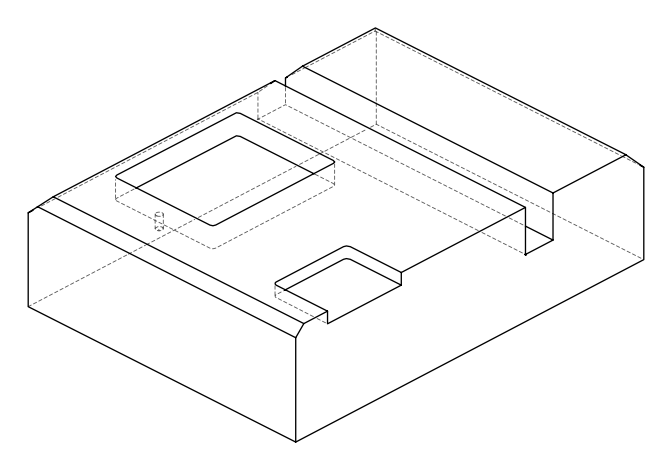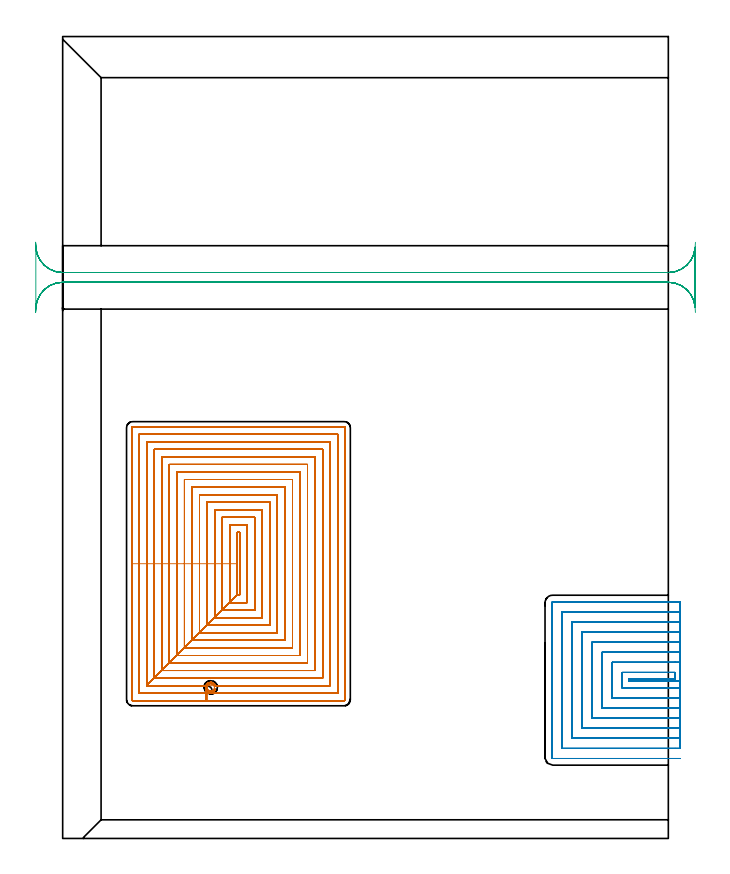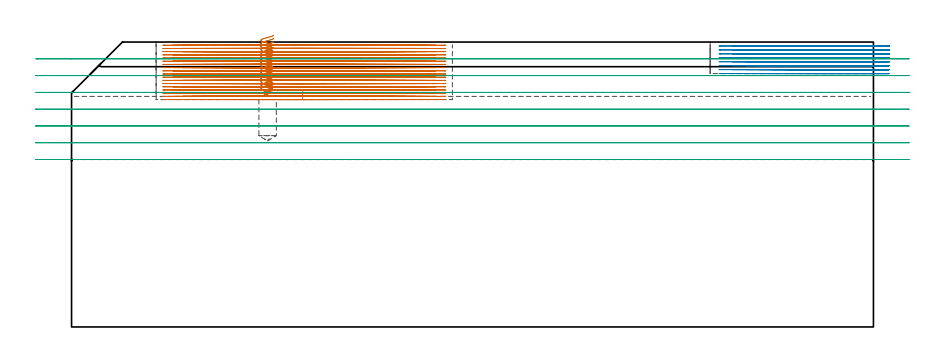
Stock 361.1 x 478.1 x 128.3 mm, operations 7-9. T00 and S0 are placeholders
(PLAN: 9 operations, 5 tool changes, 299 min)
(1 SPOT_DRILL | STEP1POCKET | NXT0321_9005460120000 | 0.03 min | 2796 mm3)
(2 DRILL_BLIND_HOLE_INTO_CENTER | STEP1POCKET | UGT0301_198 | 0.09 min | 854 mm3)
(3 AREA_MILL | FG_CHAMFER_SURFACE | UGT0205_001 | 22.74 min | 84876 mm3)
(4 AREA_MILL_1 | FG_CHAMFER_SURFACE_1 | UGT0205_001 | 8.26 min | 34534 mm3)
(5 AREA_MILL_2 | FG_CHAMFER_SURFACE_2 | UGT0205_001 | 11.28 min | 21065 mm3)
(6 AREA_MILL_3 | FG_CHAMFER_SURFACE_3 | UGT0205_001 | 25.62 min | 104254 mm3)
(7 MILL_RECTANGULAR_POCKET | POCKET_RECTANGULAR_STRAIGHT | NXT0201_008 | Follow Part, ap 1.5, ae 75% | 184.69 min | 582207 mm3)
(8 MILL_SLOT | SLOT_PARTIAL_RECTANGULAR | UGT0201_126 | Follow Part, ap 2, ae 75% | 34.03 min | 105619 mm3)
(9 MILL_RECTANGULAR_SLOT | SLOT_RECTANGULAR | UGT0201_004 | Follow Part, ap 8, ae 75% | 12.22 min | 717894 mm3)
(TOOL NXT0321_9005460120000 | NC Spot Drill, 142deg, 12mm, Carbide, Uncoated | D12 PA142 FL30 Z2)
(TOOL UGT0301_198 | Twist Drill 7.9 mm | D7.9 PA118 FL73 Z2)
(TOOL UGT0205_001 | Chamfer Mill 20 x 3 x 45 deg. | D20 FL50 Z2)
(TOOL NXT0201_008 | ENDMILL 6mm [2P460-0600-NA 1630] | D6 FL26 Z6)
(TOOL UGT0201_126 | Carbide End Mill 8.0 | D8 FL15 Z4)
(TOOL UGT0201_004 | End Mill 32 mm | D32 FL53 Z6)
(OP 7 MILL_RECTANGULAR_POCKET)
G17 G21 G94 G90
T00 M6
G54
G17 G0 G90 X91.061 Y88.941 S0 M3
G43 Z138.3 H1
Z131.3
G94 G1 X90.842 Y88.523 Z131.174 F250.
X90.527 Y88.094 Z131.031
X90.034 Y87.658 Z130.855
X89.905 Y87.569 Z130.813
X89.654 Y87.43 Z130.736
X89.125 Y87.226 Z130.584
X88.651 Y87.13 Z130.454
X88.174 Y87.113 Z130.326
X87.702 Y87.171 Z130.199
X87.229 Y87.31 Z130.067
X86.735 Y87.554 Z129.919
X86.191 Y87.971 Z129.735
X85.772 Y88.504 Z129.554
X85.519 Y89.004 Z129.404
X85.376 Y89.477 Z129.271
X85.313 Y89.95 Z129.143
X85.327 Y90.424 Z129.016
X85.419 Y90.897 Z128.887
X85.609 Y91.407 Z128.741
X85.814 Y91.775 Z128.628
X85.992 Y91.976 Z128.556
X86.294 Y92.318 Z128.434
X86.784 Y92.681 Z128.271
X87.064 Y92.831 Z128.186
X87.148 Y92.866 Z128.161
X87.702 Y93.029 Z128.007
X88.176 Y93.088 Z127.879
X88.651 Y93.07 Z127.751
X89.137 Y92.971 Z127.619
X89.569 Y92.809 Z127.495
X90.148 Y92.456 Z127.313
X90.268 Y92.359 Z127.272
X90.591 Y92.031 Z127.148
X90.678 Y91.92 Z127.111
X91.036 Y91.317 Z126.923
X91.054 Y91.268 Z126.909
X91.113 Y91.1 Z126.861
X159.5 F500.
Y236.5
X50.1
Y91.1
X104.1 Y145.1
X105.5
Y182.5
X104.1
Y145.1
X99.6 Y140.6
X110.
Y187.
X99.6
Y140.6
X95.1 Y136.1
X114.5
Y191.5
X95.1
Y136.1
X90.6 Y131.6
X119.
Y196.
X90.6
Y131.6
X86.1 Y127.1
X123.5
Y200.5
X86.1
Y127.1
X81.6 Y122.6
X128.
Y205.
X81.6
Y122.6
X77.1 Y118.1
X132.5
Y209.5
X77.1
Y118.1
X72.6 Y113.6
X137.
Y214.
X72.6
Y113.6
X68.1 Y109.1
X141.5
Y218.5
X68.1
Y109.1
X63.6 Y104.6
X146.
Y223.
X63.6
Y104.6
X59.1 Y100.1
X150.5
Y227.5
X59.1
Y100.1
X54.6 Y95.6
X155.
Y232.
X54.6
Y95.6
X50.1 Y91.1
X85.494
G3 X85.494 Y89.086 R2.811
G1 Y86.6
X164.
Y241.
X45.6
Y86.6
X85.494
Y82.1
X167.9
G3 X168.5 Y82.7 R0.6
G1 Y244.9
G3 X167.9 Y245.5 R0.6
G1 X41.7
G3 X41.1 Y244.9 R0.6
G1 Y82.7
G3 X41.7 Y82.1 R0.6
G1 X85.494
X86.494
G0 X91.061 Y88.941 Z129.861
G1 X90.842 Y88.523 Z129.735 F250.
X90.527 Y88.094 Z129.592
X90.034 Y87.658 Z129.416
X89.905 Y87.569 Z129.374
X89.654 Y87.43 Z129.297
X89.125 Y87.226 Z129.145
X88.651 Y87.13 Z129.015
X88.176 Y87.112 Z128.888
X87.702 Y87.171 Z128.76
X87.229 Y87.31 Z128.628
X86.735 Y87.554 Z128.48
X86.191 Y87.971 Z128.297
X85.772 Y88.504 Z128.115
X85.519 Y89.004 Z127.965
X85.376 Y89.477 Z127.832
X85.313 Y89.95 Z127.704
X85.327 Y90.424 Z127.578
X85.419 Y90.897 Z127.448
X85.609 Y91.407 Z127.302
X85.814 Y91.775 Z127.19
X86.294 Y92.318 Z126.995
X86.784 Y92.681 Z126.832
X87.064 Y92.831 Z126.747
X87.148 Y92.866 Z126.723
X87.702 Y93.029 Z126.568
X88.176 Y93.088 Z126.44
X88.651 Y93.07 Z126.313
X89.137 Y92.971 Z126.18
X89.569 Y92.809 Z126.056
X90.148 Y92.456 Z125.874
X90.268 Y92.359 Z125.833
X90.591 Y92.031 Z125.709
X90.678 Y91.92 Z125.672
X91.036 Y91.317 Z125.484
X91.113 Y91.1 Z125.422
X159.5 F500.
Y236.5
X50.1
Y91.1
X104.1 Y145.1
X105.5
Y182.5
X104.1
Y145.1
X99.6 Y140.6
X110.
Y187.
X99.6
Y140.6
X95.1 Y136.1
X114.5
Y191.5
X95.1
Y136.1
X90.6 Y131.6
X119.
Y196.
X90.6
Y131.6
X86.1 Y127.1
X123.5
Y200.5
X86.1
Y127.1
X81.6 Y122.6
X128.
Y205.
X81.6
Y122.6
X77.1 Y118.1
X132.5
Y209.5
X77.1
Y118.1
X72.6 Y113.6
X137.
Y214.
X72.6
Y113.6
X68.1 Y109.1
X141.5
Y218.5
X68.1
Y109.1
X63.6 Y104.6
X146.
Y223.
X63.6
Y104.6
X59.1 Y100.1
X150.5
Y227.5
X59.1
Y100.1
X54.6 Y95.6
X155.
Y232.
X54.6
Y95.6
X50.1 Y91.1
X85.494
G3 X85.494 Y89.086 R2.811
G1 Y86.6
X164.
Y241.
X45.6
Y86.6
X85.494
Y82.1
X167.9
G3 X168.5 Y82.7 R0.6
G1 Y244.9
G3 X167.9 Y245.5 R0.6
G1 X41.7
G3 X41.1 Y244.9 R0.6
G1 Y82.7
G3 X41.7 Y82.1 R0.6
G1 X85.494
X86.494
G0 X91.061 Y88.941 Z128.422
G1 X90.842 Y88.523 Z128.296 F250.
X90.527 Y88.094 Z128.153
X90.034 Y87.658 Z127.977
X89.905 Y87.569 Z127.935
X89.654 Y87.43 Z127.858
X89.125 Y87.226 Z127.706
X88.651 Y87.13 Z127.576
X88.176 Y87.112 Z127.449
X87.702 Y87.171 Z127.321
X87.229 Y87.31 Z127.189
X86.735 Y87.554 Z127.041
X86.191 Y87.971 Z126.858
X85.772 Y88.504 Z126.676
X85.519 Y89.004 Z126.526
X85.376 Y89.477 Z126.394
X85.313 Y89.95 Z126.266
X85.327 Y90.424 Z126.139
X85.419 Y90.897 Z126.01
X85.609 Y91.407 Z125.864
X85.814 Y91.775 Z125.751
X86.294 Y92.318 Z125.557
X86.784 Y92.681 Z125.393
X87.064 Y92.831 Z125.308
X87.148 Y92.866 Z125.284
X87.702 Y93.029 Z125.129
X88.176 Y93.088 Z125.001
X88.651 Y93.07 Z124.874
X89.137 Y92.971 Z124.741
X89.569 Y92.809 Z124.617
X90.148 Y92.456 Z124.435
X90.268 Y92.359 Z124.394
X90.591 Y92.031 Z124.271
X90.678 Y91.92 Z124.233
X91.036 Y91.317 Z124.045
X91.113 Y91.1 Z123.983
X159.5 F500.
Y236.5
X50.1
Y91.1
X104.1 Y145.1
X105.5
Y182.5
X104.1
Y145.1
X99.6 Y140.6
X110.
Y187.
X99.6
Y140.6
X95.1 Y136.1
X114.5
Y191.5
X95.1
Y136.1
X90.6 Y131.6
X119.
Y196.
X90.6
Y131.6
X86.1 Y127.1
X123.5
Y200.5
X86.1
Y127.1
X81.6 Y122.6
X128.
Y205.
X81.6
Y122.6
X77.1 Y118.1
X132.5
Y209.5
X77.1
Y118.1
X72.6 Y113.6
X137.
Y214.
X72.6
Y113.6
X68.1 Y109.1
X141.5
Y218.5
X68.1
Y109.1
X63.6 Y104.6
X146.
Y223.
X63.6
Y104.6
X59.1 Y100.1
X150.5
Y227.5
X59.1
Y100.1
X54.6 Y95.6
X155.
Y232.
X54.6
Y95.6
X50.1 Y91.1
X85.494
G3 X85.494 Y89.086 R2.811
G1 Y86.6
X164.
Y241.
X45.6
Y86.6
X85.494
Y82.1
X167.9
G3 X168.5 Y82.7 R0.6
G1 Y244.9
G3 X167.9 Y245.5 R0.6
G1 X41.7
G3 X41.1 Y244.9 R0.6
G1 Y82.7
G3 X41.7 Y82.1 R0.6
G1 X85.494
X86.494
G0 X91.061 Y88.941 Z126.983
G1 X90.842 Y88.524 Z126.857 F250.
X90.526 Y88.094 Z126.714
X90.031 Y87.656 Z126.537
X89.905 Y87.569 Z126.496
X89.654 Y87.43 Z126.419
X89.125 Y87.226 Z126.267
X88.651 Y87.13 Z126.137
X88.176 Y87.112 Z126.01
X87.702 Y87.171 Z125.882
X87.229 Y87.31 Z125.75
X86.735 Y87.554 Z125.602
X86.191 Y87.971 Z125.419
X85.772 Y88.504 Z125.237
X85.519 Y89.004 Z125.087
X85.376 Y89.477 Z124.955
X85.313 Y89.95 Z124.827
X85.327 Y90.424 Z124.7
X85.419 Y90.897 Z124.571
X85.609 Y91.407 Z124.425
X85.814 Y91.775 Z124.312
X86.294 Y92.317 Z124.118
X86.789 Y92.683 Z123.953
X87.064 Y92.831 Z123.869
X87.148 Y92.866 Z123.845
X87.702 Y93.029 Z123.69
X88.176 Y93.088 Z123.562
X88.651 Y93.07 Z123.435
X89.137 Y92.971 Z123.302
X89.568 Y92.809 Z123.178
X90.151 Y92.454 Z122.995
X90.267 Y92.36 Z122.955
X90.593 Y92.028 Z122.831
X90.678 Y91.92 Z122.794
X90.996 Y91.385 Z122.627
X91.036 Y91.317 Z122.606
X91.113 Y91.1 Z122.544
X159.5 F500.
Y236.5
X50.1
Y91.1
X104.1 Y145.1
X105.5
Y182.5
X104.1
Y145.1
X99.6 Y140.6
X110.
Y187.
X99.6
Y140.6
X95.1 Y136.1
X114.5
Y191.5
X95.1
Y136.1
X90.6 Y131.6
X119.
Y196.
X90.6
Y131.6
X86.1 Y127.1
X123.5
Y200.5
X86.1
Y127.1
X81.6 Y122.6
X128.
Y205.
X81.6
Y122.6
X77.1 Y118.1
X132.5
Y209.5
X77.1
Y118.1
X72.6 Y113.6
X137.
Y214.
X72.6
Y113.6
X68.1 Y109.1
X141.5
Y218.5
X68.1
Y109.1
X63.6 Y104.6
X146.
Y223.
X63.6
Y104.6
X59.1 Y100.1
X150.5
Y227.5
X59.1
Y100.1
X54.6 Y95.6
X155.
Y232.
X54.6
Y95.6
X50.1 Y91.1
X85.494
G3 X85.494 Y89.086 R2.811
G1 Y86.6
X164.
Y241.
X45.6
Y86.6
X85.494
Y82.1
X167.9
G3 X168.5 Y82.7 R0.6
G1 Y244.9
G3 X167.9 Y245.5 R0.6
G1 X41.7
G3 X41.1 Y244.9 R0.6
G1 Y82.7
G3 X41.7 Y82.1 R0.6
G1 X85.494
X86.494
G0 X91.061 Y88.941 Z125.544
G1 X90.842 Y88.524 Z125.418 F250.
X90.526 Y88.094 Z125.275
X90.031 Y87.656 Z125.098
X89.905 Y87.569 Z125.057
X89.654 Y87.43 Z124.98
X89.125 Y87.226 Z124.828
X88.651 Y87.13 Z124.699
X88.176 Y87.112 Z124.571
X87.702 Y87.171 Z124.443
X87.229 Y87.31 Z124.311
X86.733 Y87.555 Z124.163
X86.449 Y87.773 Z124.067
X86.191 Y87.97 Z123.98
X85.771 Y88.507 Z123.797
X85.519 Y89.004 Z123.648
X85.376 Y89.477 Z123.516
X85.313 Y89.95 Z123.388
X85.327 Y90.424 Z123.261
X85.419 Y90.897 Z123.132
X85.609 Y91.407 Z122.986
X85.814 Y91.775 Z122.873
X86.294 Y92.317 Z122.679
X86.789 Y92.683 Z122.514
X87.064 Y92.831 Z122.43
X87.148 Y92.866 Z122.406
X87.702 Y93.029 Z122.251
X88.176 Y93.088 Z122.123
X88.651 Y93.07 Z121.996
X89.137 Y92.971 Z121.863
X89.568 Y92.809 Z121.74
X90.151 Y92.454 Z121.557
X90.267 Y92.36 Z121.517
X90.593 Y92.028 Z121.392
X90.678 Y91.92 Z121.355
X91.036 Y91.317 Z121.167
X91.113 Y91.1 Z121.105
X159.5 F500.
Y236.5
X50.1
Y91.1
X104.1 Y145.1
X105.5
Y182.5
X104.1
Y145.1
X99.6 Y140.6
X110.
Y187.
X99.6
Y140.6
X95.1 Y136.1
X114.5
Y191.5
X95.1
Y136.1
X90.6 Y131.6
X119.
Y196.
X90.6
Y131.6
X86.1 Y127.1
X123.5
Y200.5
X86.1
Y127.1
X81.6 Y122.6
X128.
Y205.
X81.6
Y122.6
X77.1 Y118.1
X132.5
Y209.5
X77.1
Y118.1
X72.6 Y113.6
X137.
Y214.
X72.6
Y113.6
X68.1 Y109.1
X141.5
Y218.5
X68.1
Y109.1
X63.6 Y104.6
X146.
Y223.
X63.6
Y104.6
X59.1 Y100.1
X150.5
Y227.5
X59.1
Y100.1
X54.6 Y95.6
X155.
Y232.
X54.6
Y95.6
X50.1 Y91.1
X85.494
G3 X85.494 Y89.086 R2.811
G1 Y86.6
X164.
Y241.
X45.6
Y86.6
X85.494
Y82.1
X167.9
G3 X168.5 Y82.7 R0.6
G1 Y244.9
G3 X167.9 Y245.5 R0.6
G1 X41.7
G3 X41.1 Y244.9 R0.6
G1 Y82.7
G3 X41.7 Y82.1 R0.6
G1 X85.494
X86.494
G0 X91.061 Y88.941 Z124.105
G1 X90.842 Y88.523 Z123.979 F250.
X90.527 Y88.094 Z123.836
X90.034 Y87.658 Z123.66
X89.905 Y87.569 Z123.618
X89.654 Y87.43 Z123.541
X89.125 Y87.226 Z123.389
X88.651 Y87.13 Z123.26
X88.176 Y87.112 Z123.132
X87.702 Y87.171 Z123.004
X87.229 Y87.31 Z122.872
X86.733 Y87.555 Z122.724
X86.507 Y87.728 Z122.648
X86.191 Y87.97 Z122.541
X85.771 Y88.507 Z122.358
X85.519 Y89.004 Z122.209
X85.376 Y89.477 Z122.077
X85.313 Y89.95 Z121.949
X85.327 Y90.424 Z121.822
X85.419 Y90.897 Z121.693
X85.609 Y91.407 Z121.547
X85.814 Y91.775 Z121.434
X86.294 Y92.318 Z121.24
X86.784 Y92.681 Z121.076
X87.064 Y92.831 Z120.992
X87.148 Y92.866 Z120.967
X87.702 Y93.029 Z120.812
X88.176 Y93.088 Z120.684
X88.651 Y93.07 Z120.557
X89.137 Y92.971 Z120.424
X89.569 Y92.809 Z120.301
X90.148 Y92.456 Z120.119
X90.268 Y92.359 Z120.077
X90.591 Y92.031 Z119.954
X90.678 Y91.92 Z119.916
X91.036 Y91.317 Z119.728
X91.113 Y91.1 Z119.667
X159.5 F500.
Y236.5
X50.1
Y91.1
X104.1 Y145.1
X105.5
Y182.5
X104.1
Y145.1
X99.6 Y140.6
X110.
Y187.
X99.6
Y140.6
X95.1 Y136.1
X114.5
Y191.5
X95.1
Y136.1
X90.6 Y131.6
X119.
Y196.
X90.6
Y131.6
X86.1 Y127.1
X123.5
Y200.5
X86.1
Y127.1
X81.6 Y122.6
X128.
Y205.
X81.6
Y122.6
X77.1 Y118.1
X132.5
Y209.5
X77.1
Y118.1
X72.6 Y113.6
X137.
Y214.
X72.6
Y113.6
X68.1 Y109.1
X141.5
Y218.5
X68.1
Y109.1
X63.6 Y104.6
X146.
Y223.
X63.6
Y104.6
X59.1 Y100.1
X150.5
Y227.5
X59.1
Y100.1
X54.6 Y95.6
X155.
Y232.
X54.6
Y95.6
X50.1 Y91.1
X85.494
G3 X85.494 Y89.086 R2.811
G1 Y86.6
X164.
Y241.
X45.6
Y86.6
X85.494
Y82.1
X167.9
G3 X168.5 Y82.7 R0.6
G1 Y244.9
G3 X167.9 Y245.5 R0.6
G1 X41.7
G3 X41.1 Y244.9 R0.6
G1 Y82.7
G3 X41.7 Y82.1 R0.6
G1 X85.494
X86.494
G0 X91.061 Y88.941 Z122.667
G1 X90.842 Y88.523 Z122.54 F250.
X90.527 Y88.094 Z122.398
X90.034 Y87.658 Z122.221
X89.905 Y87.569 Z122.179
X89.654 Y87.43 Z122.102
X89.125 Y87.226 Z121.95
X88.651 Y87.13 Z121.821
X88.176 Y87.112 Z121.694
X87.702 Y87.171 Z121.566
X87.229 Y87.31 Z121.433
X86.735 Y87.554 Z121.286
X86.191 Y87.971 Z121.102
X85.772 Y88.504 Z120.921
X85.519 Y89.004 Z120.77
X85.376 Y89.477 Z120.638
X85.313 Y89.95 Z120.51
X85.327 Y90.424 Z120.383
X85.419 Y90.897 Z120.254
X85.609 Y91.407 Z120.108
X85.814 Y91.775 Z119.995
X86.294 Y92.318 Z119.801
X86.784 Y92.681 Z119.638
X87.064 Y92.831 Z119.553
X87.148 Y92.866 Z119.528
X87.702 Y93.029 Z119.373
X88.176 Y93.088 Z119.245
X88.651 Y93.07 Z119.118
X89.137 Y92.971 Z118.985
X89.569 Y92.809 Z118.862
X90.148 Y92.456 Z118.68
X90.268 Y92.359 Z118.639
X90.591 Y92.031 Z118.515
X90.678 Y91.92 Z118.477
X91.036 Y91.317 Z118.289
X91.113 Y91.1 Z118.228
X159.5 F500.
Y236.5
X50.1
Y91.1
X104.1 Y145.1
X105.5
Y182.5
X104.1
Y145.1
X99.6 Y140.6
X110.
Y187.
X99.6
Y140.6
X95.1 Y136.1
X114.5
Y191.5
X95.1
Y136.1
X90.6 Y131.6
X119.
Y196.
X90.6
Y131.6
X86.1 Y127.1
X123.5
Y200.5
X86.1
Y127.1
X81.6 Y122.6
X128.
Y205.
X81.6
Y122.6
X77.1 Y118.1
X132.5
Y209.5
X77.1
Y118.1
X72.6 Y113.6
X137.
Y214.
X72.6
Y113.6
X68.1 Y109.1
X141.5
Y218.5
X68.1
Y109.1
X63.6 Y104.6
X146.
Y223.
X63.6
Y104.6
X59.1 Y100.1
X150.5
Y227.5
X59.1
Y100.1
X54.6 Y95.6
X155.
Y232.
X54.6
Y95.6
X50.1 Y91.1
X85.494
G3 X85.494 Y89.086 R2.811
G1 Y86.6
X164.
Y241.
X45.6
Y86.6
X85.494
Y82.1
X167.9
G3 X168.5 Y82.7 R0.6
G1 Y244.9
G3 X167.9 Y245.5 R0.6
G1 X41.7
G3 X41.1 Y244.9 R0.6
G1 Y82.7
G3 X41.7 Y82.1 R0.6
G1 X85.494
X86.494
G0 X91.061 Y88.941 Z121.228
G1 X90.842 Y88.523 Z121.101 F250.
X90.527 Y88.094 Z120.959
X90.034 Y87.658 Z120.782
X89.905 Y87.569 Z120.741
X89.654 Y87.43 Z120.663
X89.125 Y87.226 Z120.512
X88.651 Y87.13 Z120.382
X88.176 Y87.112 Z120.255
X87.702 Y87.171 Z120.127
X87.229 Y87.31 Z119.994
X86.735 Y87.554 Z119.847
X86.191 Y87.971 Z119.663
X85.772 Y88.504 Z119.482
X85.519 Y89.004 Z119.331
X85.376 Y89.477 Z119.199
X85.313 Y89.95 Z119.071
X85.327 Y90.424 Z118.944
X85.419 Y90.897 Z118.815
X85.609 Y91.407 Z118.669
X85.814 Y91.775 Z118.556
X86.294 Y92.318 Z118.362
X86.784 Y92.681 Z118.199
X87.064 Y92.831 Z118.114
X87.148 Y92.866 Z118.089
X87.702 Y93.029 Z117.935
X88.176 Y93.088 Z117.806
X88.651 Y93.07 Z117.679
X89.137 Y92.971 Z117.546
X89.569 Y92.809 Z117.423
X90.148 Y92.456 Z117.241
X90.268 Y92.359 Z117.2
X90.591 Y92.031 Z117.076
X90.678 Y91.92 Z117.038
X91.036 Y91.317 Z116.851
X91.113 Y91.1 Z116.789
X159.5 F500.
Y236.5
X50.1
Y91.1
X104.1 Y145.1
X105.5
Y182.5
X104.1
Y145.1
X99.6 Y140.6
X110.
Y187.
X99.6
Y140.6
X95.1 Y136.1
X114.5
Y191.5
X95.1
Y136.1
X90.6 Y131.6
X119.
Y196.
X90.6
Y131.6
X86.1 Y127.1
X123.5
Y200.5
X86.1
Y127.1
X81.6 Y122.6
X128.
Y205.
X81.6
Y122.6
X77.1 Y118.1
X132.5
Y209.5
X77.1
Y118.1
X72.6 Y113.6
X137.
Y214.
X72.6
Y113.6
X68.1 Y109.1
X141.5
Y218.5
X68.1
Y109.1
X63.6 Y104.6
X146.
Y223.
X63.6
Y104.6
X59.1 Y100.1
X150.5
Y227.5
X59.1
Y100.1
X54.6 Y95.6
X155.
Y232.
X54.6
Y95.6
X50.1 Y91.1
X85.494
G3 X85.494 Y89.086 R2.811
G1 Y86.6
X164.
Y241.
X45.6
Y86.6
X85.494
Y82.1
X167.9
G3 X168.5 Y82.7 R0.6
G1 Y244.9
G3 X167.9 Y245.5 R0.6
G1 X41.7
G3 X41.1 Y244.9 R0.6
G1 Y82.7
G3 X41.7 Y82.1 R0.6
G1 X85.494
X86.494
G0 X91.061 Y88.941 Z119.789
G1 X90.842 Y88.523 Z119.663 F250.
X90.527 Y88.094 Z119.52
X90.034 Y87.658 Z119.344
X89.905 Y87.569 Z119.302
X89.654 Y87.43 Z119.225
X89.125 Y87.226 Z119.073
X88.651 Y87.13 Z118.943
X88.176 Y87.112 Z118.816
X87.702 Y87.171 Z118.688
X87.229 Y87.31 Z118.556
X86.735 Y87.554 Z118.408
X86.191 Y87.971 Z118.224
X85.772 Y88.504 Z118.043
X85.519 Y89.004 Z117.892
X85.376 Y89.477 Z117.76
X85.313 Y89.95 Z117.632
X85.327 Y90.424 Z117.505
X85.419 Y90.897 Z117.376
X85.609 Y91.407 Z117.23
X85.814 Y91.775 Z117.117
X86.294 Y92.318 Z116.923
X86.784 Y92.681 Z116.76
X87.064 Y92.831 Z116.675
X87.148 Y92.866 Z116.65
X87.702 Y93.029 Z116.496
X88.176 Y93.088 Z116.368
X88.651 Y93.07 Z116.24
X89.137 Y92.971 Z116.107
X89.569 Y92.809 Z115.984
X90.148 Y92.456 Z115.802
X90.268 Y92.359 Z115.761
X90.591 Y92.031 Z115.637
X90.678 Y91.92 Z115.6
X91.036 Y91.317 Z115.412
X91.113 Y91.1 Z115.35
X159.5 F500.
Y236.5
X50.1
Y91.1
X104.1 Y145.1
X105.5
Y182.5
X104.1
Y145.1
X99.6 Y140.6
X110.
Y187.
X99.6
Y140.6
X95.1 Y136.1
X114.5
Y191.5
X95.1
Y136.1
X90.6 Y131.6
X119.
Y196.
X90.6
Y131.6
X86.1 Y127.1
X123.5
Y200.5
X86.1
Y127.1
X81.6 Y122.6
X128.
Y205.
X81.6
Y122.6
X77.1 Y118.1
X132.5
Y209.5
X77.1
Y118.1
X72.6 Y113.6
X137.
Y214.
X72.6
Y113.6
X68.1 Y109.1
X141.5
Y218.5
X68.1
Y109.1
X63.6 Y104.6
X146.
Y223.
X63.6
Y104.6
X59.1 Y100.1
X150.5
Y227.5
X59.1
Y100.1
X54.6 Y95.6
X155.
Y232.
X54.6
Y95.6
X50.1 Y91.1
X85.494
G3 X85.494 Y89.086 R2.811
G1 Y86.6
X164.
Y241.
X45.6
Y86.6
X85.494
Y82.1
X167.9
G3 X168.5 Y82.7 R0.6
G1 Y244.9
G3 X167.9 Y245.5 R0.6
G1 X41.7
G3 X41.1 Y244.9 R0.6
G1 Y82.7
G3 X41.7 Y82.1 R0.6
G1 X85.494
X86.494
G0 X91.061 Y88.941 Z118.35
G1 X90.842 Y88.523 Z118.224 F250.
X90.527 Y88.094 Z118.081
X90.034 Y87.658 Z117.905
X89.905 Y87.569 Z117.863
X89.654 Y87.43 Z117.786
X89.125 Y87.226 Z117.634
X88.651 Y87.13 Z117.504
X88.176 Y87.112 Z117.377
X87.702 Y87.171 Z117.249
X87.229 Y87.31 Z117.117
X86.735 Y87.554 Z116.969
X86.191 Y87.971 Z116.786
X85.772 Y88.504 Z116.604
X85.519 Y89.004 Z116.454
X85.376 Y89.477 Z116.321
X85.313 Y89.95 Z116.193
X85.327 Y90.424 Z116.066
X85.419 Y90.897 Z115.937
X85.609 Y91.407 Z115.791
X85.814 Y91.775 Z115.678
X86.294 Y92.318 Z115.484
X86.784 Y92.681 Z115.321
X87.064 Y92.831 Z115.236
X87.148 Y92.866 Z115.212
X87.702 Y93.029 Z115.057
X88.176 Y93.088 Z114.929
X88.651 Y93.07 Z114.801
X89.137 Y92.971 Z114.669
X89.569 Y92.809 Z114.545
X90.148 Y92.456 Z114.363
X90.268 Y92.359 Z114.322
X90.591 Y92.031 Z114.198
X90.678 Y91.92 Z114.161
X91.036 Y91.317 Z113.973
X91.113 Y91.1 Z113.911
X159.5 F500.
Y236.5
X50.1
Y91.1
X104.1 Y145.1
X105.5
Y182.5
X104.1
Y145.1
X99.6 Y140.6
X110.
Y187.
X99.6
Y140.6
X95.1 Y136.1
X114.5
Y191.5
X95.1
Y136.1
X90.6 Y131.6
X119.
Y196.
X90.6
Y131.6
X86.1 Y127.1
X123.5
Y200.5
X86.1
Y127.1
X81.6 Y122.6
X128.
Y205.
X81.6
Y122.6
X77.1 Y118.1
X132.5
Y209.5
X77.1
Y118.1
X72.6 Y113.6
X137.
Y214.
X72.6
Y113.6
X68.1 Y109.1
X141.5
Y218.5
X68.1
Y109.1
X63.6 Y104.6
X146.
Y223.
X63.6
Y104.6
X59.1 Y100.1
X150.5
Y227.5
X59.1
Y100.1
X54.6 Y95.6
X155.
Y232.
X54.6
Y95.6
X50.1 Y91.1
X85.494
G3 X85.494 Y89.086 R2.811
G1 Y86.6
X164.
Y241.
X45.6
Y86.6
X85.494
Y82.1
X167.9
G3 X168.5 Y82.7 R0.6
G1 Y244.9
G3 X167.9 Y245.5 R0.6
G1 X41.7
G3 X41.1 Y244.9 R0.6
G1 Y82.7
G3 X41.7 Y82.1 R0.6
G1 X85.494
X86.494
G0 X91.061 Y88.941 Z116.911
G1 X90.842 Y88.523 Z116.785 F250.
X90.527 Y88.094 Z116.642
X90.034 Y87.658 Z116.466
X89.905 Y87.569 Z116.424
X89.654 Y87.43 Z116.347
X89.125 Y87.226 Z116.195
X88.651 Y87.13 Z116.065
X88.176 Y87.112 Z115.938
X87.702 Y87.171 Z115.81
X87.229 Y87.31 Z115.678
X86.735 Y87.554 Z115.53
X86.191 Y87.971 Z115.347
X85.772 Y88.504 Z115.165
X85.519 Y89.004 Z115.015
X85.376 Y89.477 Z114.882
X85.313 Y89.95 Z114.755
X85.327 Y90.424 Z114.628
X85.419 Y90.897 Z114.498
X85.609 Y91.407 Z114.352
X85.814 Y91.775 Z114.24
X86.294 Y92.318 Z114.045
X86.784 Y92.681 Z113.882
X87.064 Y92.831 Z113.797
X87.148 Y92.866 Z113.773
X87.702 Y93.029 Z113.618
X88.176 Y93.088 Z113.49
X88.651 Y93.07 Z113.363
X89.137 Y92.971 Z113.23
X89.569 Y92.809 Z113.106
X90.148 Y92.456 Z112.924
X90.268 Y92.359 Z112.883
X90.591 Y92.031 Z112.759
X90.678 Y91.92 Z112.722
X91.036 Y91.317 Z112.534
X91.113 Y91.1 Z112.472
X159.5 F500.
Y236.5
X50.1
Y91.1
X104.1 Y145.1
X105.5
Y182.5
X104.1
Y145.1
X99.6 Y140.6
X110.
Y187.
X99.6
Y140.6
X95.1 Y136.1
X114.5
Y191.5
X95.1
Y136.1
X90.6 Y131.6
X119.
Y196.
X90.6
Y131.6
X86.1 Y127.1
X123.5
Y200.5
X86.1
Y127.1
X81.6 Y122.6
X128.
Y205.
X81.6
Y122.6
X77.1 Y118.1
X132.5
Y209.5
X77.1
Y118.1
X72.6 Y113.6
X137.
Y214.
X72.6
Y113.6
X68.1 Y109.1
X141.5
Y218.5
X68.1
Y109.1
X63.6 Y104.6
X146.
Y223.
X63.6
Y104.6
X59.1 Y100.1
X150.5
Y227.5
X59.1
Y100.1
X54.6 Y95.6
X155.
Y232.
X54.6
Y95.6
X50.1 Y91.1
X85.494
G3 X85.494 Y89.086 R2.811
G1 Y86.6
X164.
Y241.
X45.6
Y86.6
X85.494
Y82.1
X167.9
G3 X168.5 Y82.7 R0.6
G1 Y244.9
G3 X167.9 Y245.5 R0.6
G1 X41.7
G3 X41.1 Y244.9 R0.6
G1 Y82.7
G3 X41.7 Y82.1 R0.6
G1 X85.494
X86.494
G0 X91.061 Y88.941 Z115.472
G1 X90.842 Y88.523 Z115.346 F250.
X90.527 Y88.094 Z115.203
X90.034 Y87.658 Z115.027
X89.905 Y87.569 Z114.985
X89.654 Y87.43 Z114.908
X89.125 Y87.226 Z114.756
X88.651 Y87.13 Z114.626
X88.176 Y87.112 Z114.499
X87.702 Y87.171 Z114.371
X87.229 Y87.31 Z114.239
X86.735 Y87.554 Z114.092
X86.191 Y87.971 Z113.908
X85.772 Y88.504 Z113.726
X85.519 Y89.004 Z113.576
X85.376 Y89.477 Z113.444
X85.313 Y89.95 Z113.316
X85.327 Y90.424 Z113.189
X85.419 Y90.897 Z113.06
X85.609 Y91.407 Z112.914
X85.814 Y91.775 Z112.801
X86.294 Y92.318 Z112.607
X86.784 Y92.681 Z112.443
X87.064 Y92.831 Z112.358
X87.148 Y92.866 Z112.334
X87.702 Y93.029 Z112.179
X88.176 Y93.088 Z112.051
X88.651 Y93.07 Z111.924
X89.137 Y92.971 Z111.791
X89.569 Y92.809 Z111.667
X90.148 Y92.456 Z111.485
X90.268 Y92.359 Z111.444
X90.591 Y92.031 Z111.321
X90.678 Y91.92 Z111.283
X91.036 Y91.317 Z111.095
X91.113 Y91.1 Z111.033
X159.5 F500.
Y236.5
X50.1
Y91.1
X104.1 Y145.1
X105.5
Y182.5
X104.1
Y145.1
X99.6 Y140.6
X110.
Y187.
X99.6
Y140.6
X95.1 Y136.1
X114.5
Y191.5
X95.1
Y136.1
X90.6 Y131.6
X119.
Y196.
X90.6
Y131.6
X86.1 Y127.1
X123.5
Y200.5
X86.1
Y127.1
X81.6 Y122.6
X128.
Y205.
X81.6
Y122.6
X77.1 Y118.1
X132.5
Y209.5
X77.1
Y118.1
X72.6 Y113.6
X137.
Y214.
X72.6
Y113.6
X68.1 Y109.1
X141.5
Y218.5
X68.1
Y109.1
X63.6 Y104.6
X146.
Y223.
X63.6
Y104.6
X59.1 Y100.1
X150.5
Y227.5
X59.1
Y100.1
X54.6 Y95.6
X155.
Y232.
X54.6
Y95.6
X50.1 Y91.1
X85.494
G3 X85.494 Y89.086 R2.811
G1 Y86.6
X164.
Y241.
X45.6
Y86.6
X85.494
Y82.1
X167.9
G3 X168.5 Y82.7 R0.6
G1 Y244.9
G3 X167.9 Y245.5 R0.6
G1 X41.7
G3 X41.1 Y244.9 R0.6
G1 Y82.7
G3 X41.7 Y82.1 R0.6
G1 X85.494
X86.494
G0 X91.061 Y88.941 Z114.033
G1 X90.842 Y88.523 Z113.907 F250.
X90.527 Y88.094 Z113.764
X90.034 Y87.658 Z113.588
X89.905 Y87.569 Z113.546
X89.654 Y87.43 Z113.469
X89.125 Y87.226 Z113.317
X88.651 Y87.13 Z113.188
X88.176 Y87.112 Z113.06
X87.702 Y87.171 Z112.932
X87.229 Y87.31 Z112.8
X86.735 Y87.554 Z112.653
X86.191 Y87.971 Z112.469
X85.772 Y88.504 Z112.287
X85.519 Y89.004 Z112.137
X85.376 Y89.477 Z112.005
X85.313 Y89.95 Z111.877
X85.327 Y90.424 Z111.75
X85.419 Y90.897 Z111.621
X85.609 Y91.407 Z111.475
X85.814 Y91.775 Z111.362
X86.294 Y92.318 Z111.168
X86.784 Y92.681 Z111.004
X87.064 Y92.831 Z110.919
X87.148 Y92.866 Z110.895
X87.702 Y93.029 Z110.74
X88.176 Y93.088 Z110.612
X88.651 Y93.07 Z110.485
X89.137 Y92.971 Z110.352
X89.569 Y92.809 Z110.228
X90.148 Y92.456 Z110.046
X90.268 Y92.359 Z110.005
X90.591 Y92.031 Z109.882
X90.678 Y91.92 Z109.844
X91.036 Y91.317 Z109.656
X91.113 Y91.1 Z109.594
X159.5 F500.
Y236.5
X50.1
Y91.1
X104.1 Y145.1
X105.5
Y182.5
X104.1
Y145.1
X99.6 Y140.6
X110.
Y187.
X99.6
Y140.6
X95.1 Y136.1
X114.5
Y191.5
X95.1
Y136.1
X90.6 Y131.6
X119.
Y196.
X90.6
Y131.6
X86.1 Y127.1
X123.5
Y200.5
X86.1
Y127.1
X81.6 Y122.6
X128.
Y205.
X81.6
Y122.6
X77.1 Y118.1
X132.5
Y209.5
X77.1
Y118.1
X72.6 Y113.6
X137.
Y214.
X72.6
Y113.6
X68.1 Y109.1
X141.5
Y218.5
X68.1
Y109.1
X63.6 Y104.6
X146.
Y223.
X63.6
Y104.6
X59.1 Y100.1
X150.5
Y227.5
X59.1
Y100.1
X54.6 Y95.6
X155.
Y232.
X54.6
Y95.6
X50.1 Y91.1
X85.494
G3 X85.494 Y89.086 R2.811
G1 Y86.6
X164.
Y241.
X45.6
Y86.6
X85.494
Y82.1
X167.9
G3 X168.5 Y82.7 R0.6
G1 Y244.9
G3 X167.9 Y245.5 R0.6
G1 X41.7
G3 X41.1 Y244.9 R0.6
G1 Y82.7
G3 X41.7 Y82.1 R0.6
G1 X85.494
X86.494
G0 X91.061 Y88.941 Z112.594
G1 X90.842 Y88.523 Z112.468 F250.
X90.527 Y88.094 Z112.325
X90.034 Y87.658 Z112.149
X89.905 Y87.569 Z112.107
X89.654 Y87.43 Z112.03
X89.125 Y87.226 Z111.878
X88.651 Y87.13 Z111.749
X88.176 Y87.112 Z111.621
X87.702 Y87.171 Z111.493
X87.229 Y87.31 Z111.361
X86.735 Y87.554 Z111.214
X86.191 Y87.971 Z111.03
X85.772 Y88.504 Z110.848
X85.519 Y89.004 Z110.698
X85.376 Y89.477 Z110.566
X85.313 Y89.95 Z110.438
X85.327 Y90.424 Z110.311
X85.419 Y90.897 Z110.182
X85.609 Y91.407 Z110.036
X85.814 Y91.775 Z109.923
X86.294 Y92.318 Z109.729
X86.784 Y92.681 Z109.565
X87.064 Y92.831 Z109.48
X87.148 Y92.866 Z109.456
X87.702 Y93.029 Z109.301
X88.176 Y93.088 Z109.173
X88.651 Y93.07 Z109.046
X89.136 Y92.971 Z108.913
X89.57 Y92.808 Z108.789
X90.148 Y92.456 Z108.608
X90.268 Y92.359 Z108.566
X90.591 Y92.031 Z108.443
X90.678 Y91.92 Z108.405
X91.036 Y91.317 Z108.217
X91.113 Y91.1 Z108.156
X159.5 F500.
Y236.5
X50.1
Y91.1
X104.1 Y145.1
X105.5
Y182.5
X104.1
Y145.1
X99.6 Y140.6
X110.
Y187.
X99.6
Y140.6
X95.1 Y136.1
X114.5
Y191.5
X95.1
Y136.1
X90.6 Y131.6
X119.
Y196.
X90.6
Y131.6
X86.1 Y127.1
X123.5
Y200.5
X86.1
Y127.1
X81.6 Y122.6
X128.
Y205.
X81.6
Y122.6
X77.1 Y118.1
X132.5
Y209.5
X77.1
Y118.1
X72.6 Y113.6
X137.
Y214.
X72.6
Y113.6
X68.1 Y109.1
X141.5
Y218.5
X68.1
Y109.1
X63.6 Y104.6
X146.
Y223.
X63.6
Y104.6
X59.1 Y100.1
X150.5
Y227.5
X59.1
Y100.1
X54.6 Y95.6
X155.
Y232.
X54.6
Y95.6
X50.1 Y91.1
X85.494
G3 X85.494 Y89.086 R2.811
G1 Y86.6
X164.
Y241.
X45.6
Y86.6
X85.494
Y82.1
X167.9
G3 X168.5 Y82.7 R0.6
G1 Y244.9
G3 X167.9 Y245.5 R0.6
G1 X41.7
G3 X41.1 Y244.9 R0.6
G1 Y82.7
G3 X41.7 Y82.1 R0.6
G1 X85.494
X86.494
G0 X91.061 Y88.941 Z111.156
G1 X90.842 Y88.523 Z111.029 F250.
X90.527 Y88.094 Z110.887
X90.034 Y87.658 Z110.71
X89.905 Y87.569 Z110.668
X89.654 Y87.43 Z110.591
X89.125 Y87.226 Z110.439
X88.651 Y87.13 Z110.31
X88.176 Y87.112 Z110.183
X87.702 Y87.171 Z110.054
X87.229 Y87.31 Z109.922
X86.735 Y87.554 Z109.775
X86.191 Y87.971 Z109.591
X85.772 Y88.504 Z109.409
X85.519 Y89.004 Z109.259
X85.376 Y89.477 Z109.127
X85.313 Y89.95 Z108.999
X85.327 Y90.424 Z108.872
X85.419 Y90.897 Z108.743
X85.609 Y91.407 Z108.597
X85.814 Y91.775 Z108.484
X86.294 Y92.318 Z108.29
X86.784 Y92.681 Z108.126
X87.064 Y92.831 Z108.042
X87.148 Y92.866 Z108.017
X87.702 Y93.029 Z107.862
X88.176 Y93.088 Z107.734
X88.651 Y93.07 Z107.607
X89.136 Y92.971 Z107.474
X89.57 Y92.808 Z107.35
X90.148 Y92.456 Z107.169
X90.268 Y92.359 Z107.128
X90.591 Y92.031 Z107.004
X90.678 Y91.92 Z106.966
X91.036 Y91.317 Z106.778
X91.113 Y91.1 Z106.717
X159.5 F500.
Y236.5
X50.1
Y91.1
X104.1 Y145.1
X105.5
Y182.5
X104.1
Y145.1
X99.6 Y140.6
X110.
Y187.
X99.6
Y140.6
X95.1 Y136.1
X114.5
Y191.5
X95.1
Y136.1
X90.6 Y131.6
X119.
Y196.
X90.6
Y131.6
X86.1 Y127.1
X123.5
Y200.5
X86.1
Y127.1
X81.6 Y122.6
X128.
Y205.
X81.6
Y122.6
X77.1 Y118.1
X132.5
Y209.5
X77.1
Y118.1
X72.6 Y113.6
X137.
Y214.
X72.6
Y113.6
X68.1 Y109.1
X141.5
Y218.5
X68.1
Y109.1
X63.6 Y104.6
X146.
Y223.
X63.6
Y104.6
X59.1 Y100.1
X150.5
Y227.5
X59.1
Y100.1
X54.6 Y95.6
X155.
Y232.
X54.6
Y95.6
X50.1 Y91.1
X85.494
G3 X85.494 Y89.086 R2.811
G1 Y86.6
X164.
Y241.
X45.6
Y86.6
X85.494
Y82.1
X167.9
G3 X168.5 Y82.7 R0.6
G1 Y244.9
G3 X167.9 Y245.5 R0.6
G1 X41.7
G3 X41.1 Y244.9 R0.6
G1 Y82.7
G3 X41.7 Y82.1 R0.6
G1 X85.494
X86.494
G0 X91.061 Y88.941 Z109.717
G1 X90.842 Y88.523 Z109.59 F250.
X90.527 Y88.094 Z109.448
X90.034 Y87.658 Z109.271
X89.905 Y87.569 Z109.229
X89.654 Y87.43 Z109.152
X89.125 Y87.226 Z109.
X88.651 Y87.13 Z108.871
X88.176 Y87.112 Z108.744
X87.702 Y87.171 Z108.616
X87.229 Y87.31 Z108.483
X86.735 Y87.554 Z108.336
X86.191 Y87.971 Z108.152
X85.772 Y88.504 Z107.971
X85.519 Y89.004 Z107.82
X85.376 Y89.477 Z107.688
X85.313 Y89.95 Z107.56
X85.327 Y90.424 Z107.433
X85.419 Y90.897 Z107.304
X85.609 Y91.407 Z107.158
X85.814 Y91.775 Z107.045
X86.294 Y92.318 Z106.851
X86.784 Y92.681 Z106.688
X87.064 Y92.831 Z106.603
X87.148 Y92.866 Z106.578
X87.702 Y93.029 Z106.423
X88.176 Y93.088 Z106.295
X88.651 Y93.07 Z106.168
X89.137 Y92.971 Z106.035
X89.569 Y92.809 Z105.912
X90.148 Y92.456 Z105.73
X90.268 Y92.359 Z105.689
X90.591 Y92.031 Z105.565
X90.678 Y91.92 Z105.527
X91.036 Y91.317 Z105.339
X91.113 Y91.1 Z105.278
X159.5 F500.
Y236.5
X50.1
Y91.1
X104.1 Y145.1
X105.5
Y182.5
X104.1
Y145.1
X99.6 Y140.6
X110.
Y187.
X99.6
Y140.6
X95.1 Y136.1
X114.5
Y191.5
X95.1
Y136.1
X90.6 Y131.6
X119.
Y196.
X90.6
Y131.6
X86.1 Y127.1
X123.5
Y200.5
X86.1
Y127.1
X81.6 Y122.6
X128.
Y205.
X81.6
Y122.6
X77.1 Y118.1
X132.5
Y209.5
X77.1
Y118.1
X72.6 Y113.6
X137.
Y214.
X72.6
Y113.6
X68.1 Y109.1
X141.5
Y218.5
X68.1
Y109.1
X63.6 Y104.6
X146.
Y223.
X63.6
Y104.6
X59.1 Y100.1
X150.5
Y227.5
X59.1
Y100.1
X54.6 Y95.6
X155.
Y232.
X54.6
Y95.6
X50.1 Y91.1
X85.494
G3 X85.494 Y89.086 R2.811
G1 Y86.6
X164.
Y241.
X45.6
Y86.6
X85.494
Y82.1
X167.9
G3 X168.5 Y82.7 R0.6
G1 Y244.9
G3 X167.9 Y245.5 R0.6
G1 X41.7
G3 X41.1 Y244.9 R0.6
G1 Y82.7
G3 X41.7 Y82.1 R0.6
G1 X85.494
X86.494
G0 X87.664 Y92.156 Z108.278
G1 X87.83 Y92.209 Z108.231 F250.
X88.042 Y92.237 Z108.174
X88.27 Y92.257 Z108.112
X88.853 Y92.192 Z107.955
X89.071 Y92.122 Z107.894
X89.268 Y92.043 Z107.837
X89.739 Y91.719 Z107.684
X90.113 Y91.287 Z107.531
X90.282 Y90.972 Z107.435
X90.333 Y90.837 Z107.396
X90.4 Y90.571 Z107.323
X90.436 Y90.396 Z107.275
X90.447 Y90.102 Z107.196
X90.451 Y89.896 Z107.141
X90.337 Y89.363 Z106.995
X90.091 Y88.876 Z106.849
X89.96 Y88.718 Z106.794
X89.92 Y88.663 Z106.775
X89.816 Y88.567 Z106.738
X89.721 Y88.475 Z106.702
X89.554 Y88.351 Z106.646
X89.455 Y88.272 Z106.612
X89.229 Y88.152 Z106.544
X89.001 Y88.058 Z106.478
X88.554 Y87.956 Z106.355
X88.27 Y87.946 Z106.279
X88.174 Y87.943 Z106.253
X87.966 Y87.956 Z106.197
X87.45 Y88.105 Z106.053
X86.987 Y88.376 Z105.909
X86.605 Y88.754 Z105.766
X86.327 Y89.214 Z105.622
X86.172 Y89.728 Z105.478
X86.148 Y90.264 Z105.334
X86.184 Y90.469 Z105.278
X86.253 Y90.782 Z105.192
X86.356 Y91.037 Z105.118
X86.469 Y91.254 Z105.053
X86.709 Y91.555 Z104.95
X86.859 Y91.719 Z104.89
X86.967 Y91.797 Z104.855
X87.138 Y91.926 Z104.797
X87.472 Y92.096 Z104.697
X87.83 Y92.209 Z104.596
X88.042 Y92.237 Z104.539
X88.27 Y92.257 Z104.478
X88.853 Y92.192 Z104.32
X89.071 Y92.122 Z104.259
X89.268 Y92.043 Z104.202
X89.739 Y91.719 Z104.049
X90.113 Y91.287 Z103.896
X90.213 Y91.1 Z103.839
X159.5 F500.
Y236.5
X50.1
Y91.1
X104.1 Y145.1
X105.5
Y182.5
X104.1
Y145.1
X99.6 Y140.6
X110.
Y187.
X99.6
Y140.6
X95.1 Y136.1
X114.5
Y191.5
X95.1
Y136.1
X90.6 Y131.6
X119.
Y196.
X90.6
Y131.6
X86.1 Y127.1
X123.5
Y200.5
X86.1
Y127.1
X81.6 Y122.6
X128.
Y205.
X81.6
Y122.6
X77.1 Y118.1
X132.5
Y209.5
X77.1
Y118.1
X72.6 Y113.6
X137.
Y214.
X72.6
Y113.6
X68.1 Y109.1
X141.5
Y218.5
X68.1
Y109.1
X63.6 Y104.6
X146.
Y223.
X63.6
Y104.6
X59.1 Y100.1
X150.5
Y227.5
X59.1
Y100.1
X54.6 Y95.6
X155.
Y232.
X54.6
Y95.6
X50.1 Y91.1
X86.389
X86.356 Y91.037
X86.253 Y90.782
X86.184 Y90.469
G3 X86.389 Y89.108 R2.152
G1 Y86.6
X164.
Y241.
X45.6
Y86.6
X86.389
Y82.1
X167.9
G3 X168.5 Y82.7 R0.6
G1 Y244.9
G3 X167.9 Y245.5 R0.6
G1 X41.7
G3 X41.1 Y244.9 R0.6
G1 Y82.7
G3 X41.7 Y82.1 R0.6
G1 X86.389
X87.389
G0 X104.1 Y180.366 Z106.839
G1 Y163.8 Z102.4 F250.
Y145.1 F500.
X105.5
Y182.5
X104.1
Y163.8
X99.6
Y140.6
X110.
Y187.
X99.6
Y163.8
X95.1
Y136.1
X114.5
Y191.5
X95.1
Y163.8
X90.6
Y131.6
X119.
Y196.
X90.6
Y163.8
X86.1
Y127.1
X123.5
Y200.5
X86.1
Y163.8
X81.6
Y122.6
X128.
Y205.
X81.6
Y163.8
X77.1
Y118.1
X132.5
Y209.5
X77.1
Y163.8
X72.6
Y113.6
X137.
Y214.
X72.6
Y163.8
X68.1
Y109.1
X141.5
Y218.5
X68.1
Y163.8
X63.6
Y104.6
X146.
Y223.
X63.6
Y163.8
X59.1
Y100.1
X150.5
Y227.5
X59.1
Y163.8
X54.6
Y95.6
X155.
Y232.
X54.6
Y163.8
X50.1
Y91.1
X159.5
Y236.5
X50.1
Y163.8
X45.6
Y86.6
X164.
Y241.
X45.6
Y163.8
X41.1
Y82.7
G3 X41.7 Y82.1 R0.6
G1 X167.9
G3 X168.5 Y82.7 R0.6
G1 Y244.9
G3 X167.9 Y245.5 R0.6
G1 X41.7
G3 X41.1 Y244.9 R0.6
G1 Y163.8
Y162.8
G0 Z138.3
M5
M2
(OP 8 MILL_SLOT)
G17 G21 G94 G90
T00 M6
G54
G17 G0 G90 X368.1 Y93.7 S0 M3
G43 Z138.3 H0
Z126.525
G94 G1 X365.1 F250.
X337.6 F500.
Y95.
X365.1
Y99.
X333.6
Y89.7
X365.1
X368.1 F250.
Y105.
X365.1
X327.6 F500.
Y83.7
X365.1
X368.1 F250.
Y111.
X365.1
X321.6 F500.
Y77.7
X365.1
X368.1 F250.
Y117.
X365.1
X315.6 F500.
Y71.7
X365.1
X368.1 F250.
Y123.
X365.1
X309.6 F500.
Y65.7
X365.1
X368.1 F250.
Y129.
X365.1
X303.6 F500.
Y59.7
X365.1
X368.1 F250.
Y135.
X365.1
X297.6 F500.
Y53.7
X365.1
X368.1 F250.
Y141.
X365.1
X292.1 F500.
G3 X291.6 Y140.5 R0.5
G1 Y48.2
G3 X292.1 Y47.7 R0.5
G1 X365.1
X368.1 F250.
G0 Y93.7 Z124.75
G1 X365.1
X337.6 F500.
Y95.
X365.1
Y99.
X333.6
Y89.7
X365.1
X368.1 F250.
Y105.
X365.1
X327.6 F500.
Y83.7
X365.1
X368.1 F250.
Y111.
X365.1
X321.6 F500.
Y77.7
X365.1
X368.1 F250.
Y117.
X365.1
X315.6 F500.
Y71.7
X365.1
X368.1 F250.
Y123.
X365.1
X309.6 F500.
Y65.7
X365.1
X368.1 F250.
Y129.
X365.1
X303.6 F500.
Y59.7
X365.1
X368.1 F250.
Y135.
X365.1
X297.6 F500.
Y53.7
X365.1
X368.1 F250.
Y141.
X365.1
X292.1 F500.
G3 X291.6 Y140.5 R0.5
G1 Y48.2
G3 X292.1 Y47.7 R0.5
G1 X365.1
X368.1 F250.
G0 Y93.7 Z122.975
G1 X365.1
X337.6 F500.
Y95.
X365.1
Y99.
X333.6
Y89.7
X365.1
X368.1 F250.
Y105.
X365.1
X327.6 F500.
Y83.7
X365.1
X368.1 F250.
Y111.
X365.1
X321.6 F500.
Y77.7
X365.1
X368.1 F250.
Y117.
X365.1
X315.6 F500.
Y71.7
X365.1
X368.1 F250.
Y123.
X365.1
X309.6 F500.
Y65.7
X365.1
X368.1 F250.
Y129.
X365.1
X303.6 F500.
Y59.7
X365.1
X368.1 F250.
Y135.
X365.1
X297.6 F500.
Y53.7
X365.1
X368.1 F250.
Y141.
X365.1
X292.1 F500.
G3 X291.6 Y140.5 R0.5
G1 Y48.2
G3 X292.1 Y47.7 R0.5
G1 X365.1
X368.1 F250.
G0 Y93.7 Z121.2
G1 X365.1
X337.6 F500.
Y95.
X365.1
Y99.
X333.6
Y89.7
X365.1
X368.1 F250.
Y105.
X365.1
X327.6 F500.
Y83.7
X365.1
X368.1 F250.
Y111.
X365.1
X321.6 F500.
Y77.7
X365.1
X368.1 F250.
Y117.
X365.1
X315.6 F500.
Y71.7
X365.1
X368.1 F250.
Y123.
X365.1
X309.6 F500.
Y65.7
X365.1
X368.1 F250.
Y129.
X365.1
X303.6 F500.
Y59.7
X365.1
X368.1 F250.
Y135.
X365.1
X297.6 F500.
Y53.7
X365.1
X368.1 F250.
Y141.
X365.1
X292.1 F500.
G3 X291.6 Y140.5 R0.5
G1 Y48.2
G3 X292.1 Y47.7 R0.5
G1 X365.1
X368.1 F250.
G0 Y93.7 Z119.425
G1 X365.1
X337.6 F500.
Y95.
X365.1
Y99.
X333.6
Y89.7
X365.1
X368.1 F250.
Y105.
X365.1
X327.6 F500.
Y83.7
X365.1
X368.1 F250.
Y111.
X365.1
X321.6 F500.
Y77.7
X365.1
X368.1 F250.
Y117.
X365.1
X315.6 F500.
Y71.7
X365.1
X368.1 F250.
Y123.
X365.1
X309.6 F500.
Y65.7
X365.1
X368.1 F250.
Y129.
X365.1
X303.6 F500.
Y59.7
X365.1
X368.1 F250.
Y135.
X365.1
X297.6 F500.
Y53.7
X365.1
X368.1 F250.
Y141.
X365.1
X292.1 F500.
G3 X291.6 Y140.5 R0.5
G1 Y48.2
G3 X292.1 Y47.7 R0.5
G1 X365.1
X368.1 F250.
G0 Y93.7 Z117.65
G1 X365.1
X337.6 F500.
Y95.
X365.1
Y99.
X333.6
Y89.7
X365.1
X368.1 F250.
Y105.
X365.1
X327.6 F500.
Y83.7
X365.1
X368.1 F250.
Y111.
X365.1
X321.6 F500.
Y77.7
X365.1
X368.1 F250.
Y117.
X365.1
X315.6 F500.
Y71.7
X365.1
X368.1 F250.
Y123.
X365.1
X309.6 F500.
Y65.7
X365.1
X368.1 F250.
Y129.
X365.1
X303.6 F500.
Y59.7
X365.1
X368.1 F250.
Y135.
X365.1
X297.6 F500.
Y53.7
X365.1
X368.1 F250.
Y141.
X365.1
X292.1 F500.
G3 X291.6 Y140.5 R0.5
G1 Y48.2
G3 X292.1 Y47.7 R0.5
G1 X365.1
X368.1 F250.
G0 Y93.7 Z115.875
G1 X365.1
X337.6 F500.
Y95.
X365.1
Y99.
X333.6
Y89.7
X365.1
X368.1 F250.
Y105.
X365.1
X327.6 F500.
Y83.7
X365.1
X368.1 F250.
Y111.
X365.1
X321.6 F500.
Y77.7
X365.1
X368.1 F250.
Y117.
X365.1
X315.6 F500.
Y71.7
X365.1
X368.1 F250.
Y123.
X365.1
X309.6 F500.
Y65.7
X365.1
X368.1 F250.
Y129.
X365.1
X303.6 F500.
Y59.7
X365.1
X368.1 F250.
Y135.
X365.1
X297.6 F500.
Y53.7
X365.1
X368.1 F250.
Y141.
X365.1
X292.1 F500.
G3 X291.6 Y140.5 R0.5
G1 Y48.2
G3 X292.1 Y47.7 R0.5
G1 X365.1
X368.1 F250.
G0 Y93.7 Z114.1
G1 X365.1
X337.6 F500.
Y95.
X365.1
Y99.
X333.6
Y89.7
X365.1
X368.1 F250.
Y105.
X365.1
X327.6 F500.
Y83.7
X365.1
X368.1 F250.
Y111.
X365.1
X321.6 F500.
Y77.7
X365.1
X368.1 F250.
Y117.
X365.1
X315.6 F500.
Y71.7
X365.1
X368.1 F250.
Y123.
X365.1
X309.6 F500.
Y65.7
X365.1
X368.1 F250.
Y129.
X365.1
X303.6 F500.
Y59.7
X365.1
X368.1 F250.
Y135.
X365.1
X297.6 F500.
Y53.7
X365.1
X368.1 F250.
Y141.
X365.1
X292.1 F500.
G3 X291.6 Y140.5 R0.5
G1 Y48.2
G3 X292.1 Y47.7 R0.5
G1 X365.1
X368.1 F250.
G0 Z138.3
M5
M2
(OP 9 MILL_RECTANGULAR_SLOT)
G17 G21 G94 G90
T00 M6
G54
G17 G0 G90 X-16.129 Y317.801 S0 M3
G43 Z138.3 H0
Z120.743
G94 G1 X-15.183 Y320.648 F250.
G2 X0. Y331.6 R16. F500.
G1 X361.1
G2 X377.07 Y316.58 R16.
G1 X377.1
Y352.42
X377.07
G2 X361.1 Y337.4 R16.
G1 X0.
G2 X-15.183 Y348.352 R16.
G1 X-16.129 Y351.199 F250.
G0 X-16.182 Y317.375 Z113.186
G1 X-15.311 Y320.246
G2 X0. Y331.6 R16. F500.
G1 X361.1
G2 X377.07 Y316.58 R16.
G1 X377.1
Y352.42
X377.07
G2 X361.1 Y337.4 R16.
G1 X0.
G2 X-15.311 Y348.755 R16.
G1 X-16.182 Y351.625 F250.
G0 Z138.3
X377.254 Y355.415
Z105.629
G1 X377.07 Y352.42
G2 X361.1 Y337.4 R16. F500.
G1 X0.
G2 X-15.97 Y352.421 R16.
G1 X-16.
Y316.579
X-15.97
G2 X0. Y331.6 R16.
G1 X361.1
G2 X377.07 Y316.58 R16.
G1 X377.254 Y313.585 F250.
G0 Z138.3
X-16.154
Z98.071
G1 X-15.97 Y316.579
G2 X0. Y331.6 R16. F500.
G1 X361.1
G2 X377.07 Y316.58 R16.
G1 X377.1
Y352.42
X377.07
G2 X361.1 Y337.4 R16.
G1 X0.
G2 X-15.97 Y352.421 R16.
G1 X-16.154 Y355.415 F250.
G0 Y313.585 Z90.514
G1 X-15.97 Y316.579
G2 X0. Y331.6 R16. F500.
G1 X361.1
G2 X377.07 Y316.58 R16.
G1 X377.1
Y352.42
X377.07
G2 X361.1 Y337.4 R16.
G1 X0.
G2 X-15.97 Y352.421 R16.
G1 X-16.154 Y355.415 F250.
G0 Y313.585 Z82.957
G1 X-15.97 Y316.579
G2 X0. Y331.6 R16. F500.
G1 X361.1
G2 X377.07 Y316.58 R16.
G1 X377.1
Y352.42
X377.07
G2 X361.1 Y337.4 R16.
G1 X0.
G2 X-15.97 Y352.421 R16.
G1 X-16.154 Y355.415 F250.
G0 Y313.585 Z75.4
G1 X-15.97 Y316.579
G2 X0. Y331.6 R16. F500.
G1 X361.1
G2 X377.07 Y316.58 R16.
G1 X377.1
Y352.42
X377.07
G2 X361.1 Y337.4 R16.
G1 X0.
G2 X-15.97 Y352.421 R16.
G1 X-16.154 Y355.415 F250.
G0 Z138.3
M5
M2
